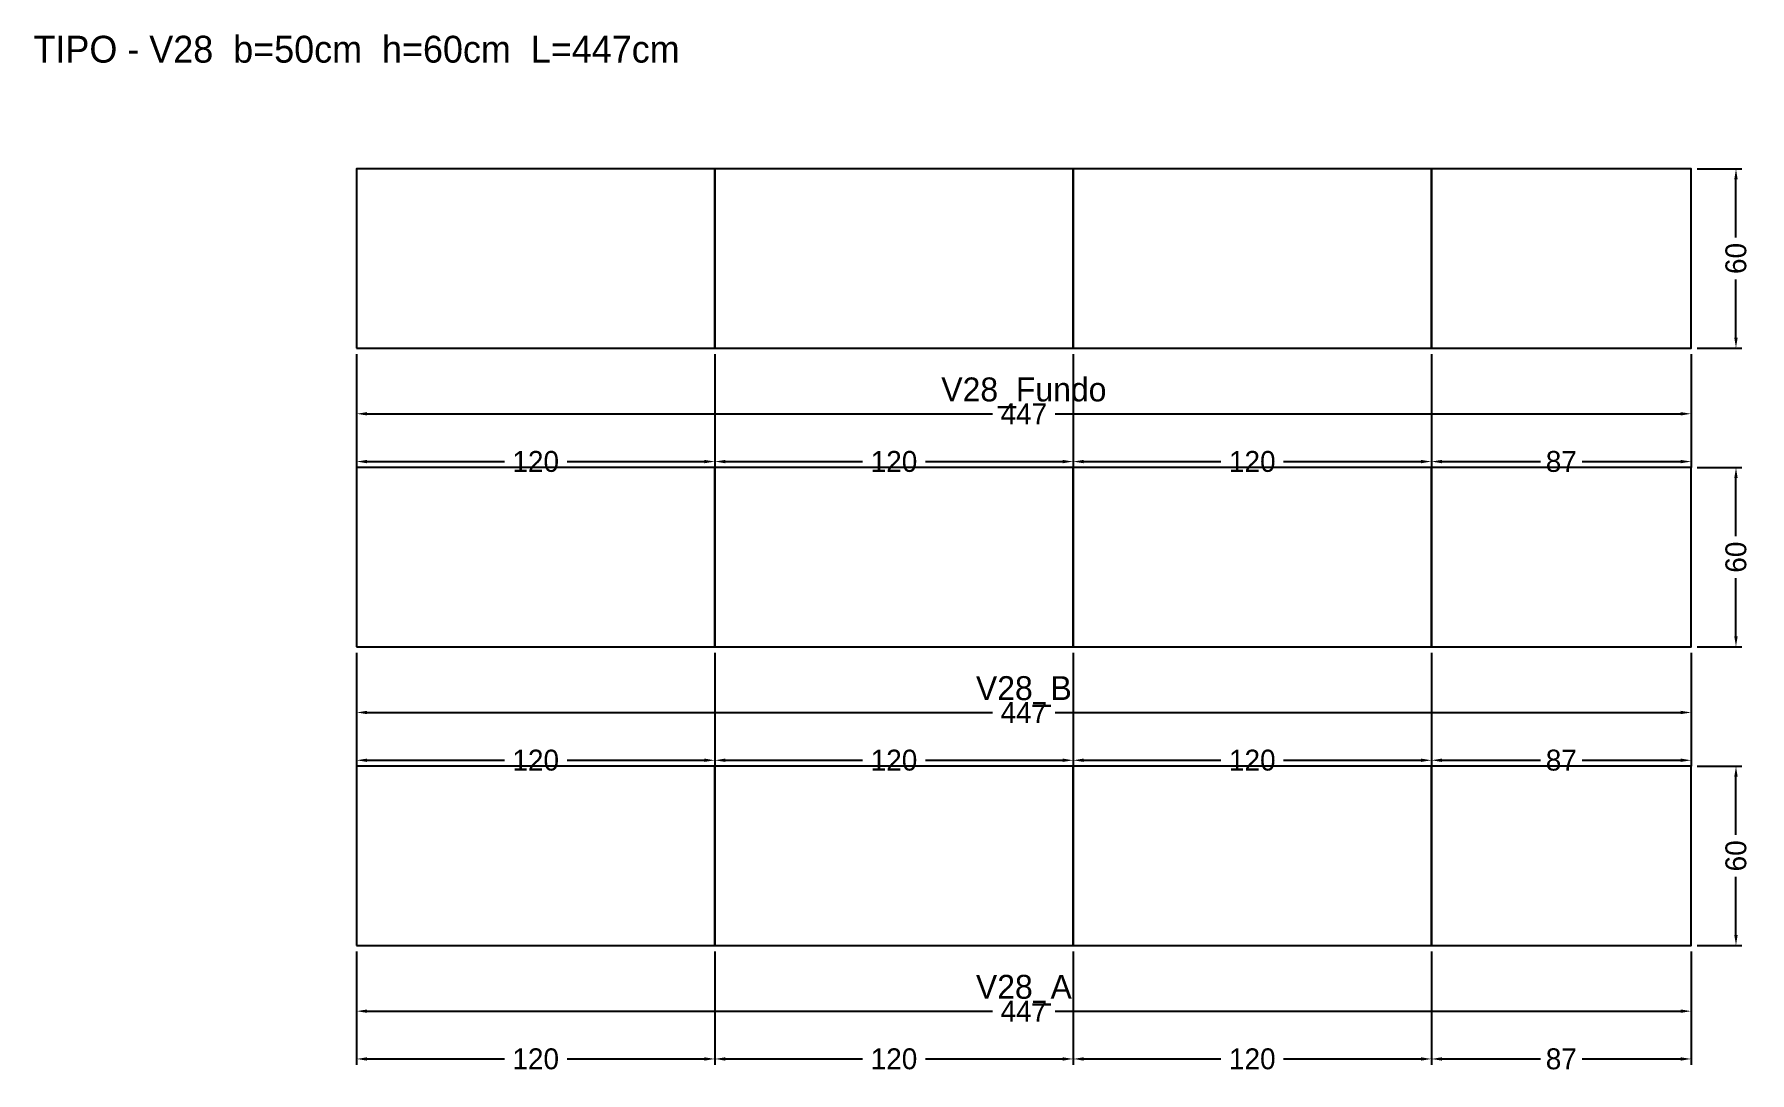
# Model space of a CAD drawing. Header units: metres. Extents: x -108 to 467, y -43 to 305.
import ezdxf

# ---------------------------------------------------------------- set-up
doc = ezdxf.new("R2010")
doc.units = ezdxf.units.M
for name, color, linetype in [('COTA', 3, 'Continuous'), ('NOMENCLATURA', 2, 'Continuous'), ('Paineis', 7, 'Continuous'), ('Texto Secao', 2, 'Continuous')]:
    doc.layers.add(name, color=color, linetype=linetype)
doc.dimstyles.new('COTA_VIG', dxfattribs={"dimtxt": 7, "dimasz": 3.5, "dimexe": 2, "dimexo": 2, "dimgap": 1.5, "dimtad": 1, "dimdec": 1, "dimcen": 2.5, "dimclrd": 3, "dimclre": 3, "dimclrt": 3, "dimazin": 3, "dimtfac": 1, "dimtmove": 0, "dimatfit": 3})

# ---------------------------------------------------------------- blocks, each defined once
blk = doc.blocks.new('_CLOSEDFILLED')
at = {"color": 0, "linetype": 'BYBLOCK'}
blk.add_solid([(-1, 0.16), (0, 0), (-1, -0.16)], dxfattribs=at)
blk = doc.blocks.new('*D1')
at = {"color": 3}
for p, q in [((0, -2), (0, -24)), ((447, -2), (447, -24)), ((3.5, -22), (213, -22)), ((234, -22), (443.5, -22))]:
    blk.add_line(p, q, dxfattribs=at)
at = {"layer": 'Defpoints'}
for p in [(0, 0), (447, 0), (0, -22)]:
    blk.add_point(p, dxfattribs=at)
at = {"layer": 'COTA', "color": 3, "xscale": 3.5, "yscale": 3.5, "rotation": 180}
blk.add_blockref('_CLOSEDFILLED', (0, -22), dxfattribs=at)
at = {"layer": 'COTA', "color": 3, "xscale": 3.5, "yscale": 3.5}
blk.add_blockref('_CLOSEDFILLED', (447, -22), dxfattribs=at)
at = {"layer": 'COTA', "color": 3, "insert": (223.5, -22), "char_height": 7, "attachment_point": 5}
blk.add_mtext('447', dxfattribs=at)
blk = doc.blocks.new('*D2')
at = {"color": 3}
for p, q in [((0, -2), (0, -40)), ((120, -2), (120, -40)), ((3.5, -38), (49.5, -38)), ((70.5, -38), (116.5, -38))]:
    blk.add_line(p, q, dxfattribs=at)
at = {"layer": 'Defpoints'}
for p in [(0, 0), (120, 0), (0, -38)]:
    blk.add_point(p, dxfattribs=at)
at = {"layer": 'COTA', "color": 3, "xscale": 3.5, "yscale": 3.5, "rotation": 180}
blk.add_blockref('_CLOSEDFILLED', (0, -38), dxfattribs=at)
at = {"layer": 'COTA', "color": 3, "xscale": 3.5, "yscale": 3.5}
blk.add_blockref('_CLOSEDFILLED', (120, -38), dxfattribs=at)
at = {"layer": 'COTA', "color": 3, "insert": (60, -38), "char_height": 7, "attachment_point": 5}
blk.add_mtext('120', dxfattribs=at)
blk = doc.blocks.new('*D3')
at = {"color": 3}
for p, q in [((120, -2), (120, -40)), ((240, -2), (240, -40)), ((123.5, -38), (169.5, -38)), ((190.5, -38), (236.5, -38))]:
    blk.add_line(p, q, dxfattribs=at)
at = {"layer": 'Defpoints'}
for p in [(120, 0), (240, 0), (120, -38)]:
    blk.add_point(p, dxfattribs=at)
at = {"layer": 'COTA', "color": 3, "xscale": 3.5, "yscale": 3.5, "rotation": 180}
blk.add_blockref('_CLOSEDFILLED', (120, -38), dxfattribs=at)
at = {"layer": 'COTA', "color": 3, "xscale": 3.5, "yscale": 3.5}
blk.add_blockref('_CLOSEDFILLED', (240, -38), dxfattribs=at)
at = {"layer": 'COTA', "color": 3, "insert": (180, -38), "char_height": 7, "attachment_point": 5}
blk.add_mtext('120', dxfattribs=at)
blk = doc.blocks.new('*D4')
at = {"color": 3}
for p, q in [((240, -2), (240, -40)), ((360, -2), (360, -40)), ((243.5, -38), (289.5, -38)), ((310.5, -38), (356.5, -38))]:
    blk.add_line(p, q, dxfattribs=at)
at = {"layer": 'Defpoints'}
for p in [(240, 0), (360, 0), (240, -38)]:
    blk.add_point(p, dxfattribs=at)
at = {"layer": 'COTA', "color": 3, "xscale": 3.5, "yscale": 3.5, "rotation": 180}
blk.add_blockref('_CLOSEDFILLED', (240, -38), dxfattribs=at)
at = {"layer": 'COTA', "color": 3, "xscale": 3.5, "yscale": 3.5}
blk.add_blockref('_CLOSEDFILLED', (360, -38), dxfattribs=at)
at = {"layer": 'COTA', "color": 3, "insert": (300, -38), "char_height": 7, "attachment_point": 5}
blk.add_mtext('120', dxfattribs=at)
blk = doc.blocks.new('*D5')
at = {"color": 3}
for p, q in [((360, -2), (360, -40)), ((447, -2), (447, -40)), ((363.5, -38), (396.5, -38)), ((410.5, -38), (443.5, -38))]:
    blk.add_line(p, q, dxfattribs=at)
at = {"layer": 'Defpoints'}
for p in [(360, 0), (447, 0), (360, -38)]:
    blk.add_point(p, dxfattribs=at)
at = {"layer": 'COTA', "color": 3, "xscale": 3.5, "yscale": 3.5, "rotation": 180}
blk.add_blockref('_CLOSEDFILLED', (360, -38), dxfattribs=at)
at = {"layer": 'COTA', "color": 3, "xscale": 3.5, "yscale": 3.5}
blk.add_blockref('_CLOSEDFILLED', (447, -38), dxfattribs=at)
at = {"layer": 'COTA', "color": 3, "insert": (403.5, -38), "char_height": 7, "attachment_point": 5}
blk.add_mtext('87', dxfattribs=at)
blk = doc.blocks.new('*D6')
at = {"color": 3}
for p, q in [((449, 60), (464, 60)), ((462, 37), (462, 56.5)), ((462, 3.5), (462, 23)), ((449, 0), (464, 0))]:
    blk.add_line(p, q, dxfattribs=at)
at = {"layer": 'Defpoints'}
for p in [(447, 60), (447, 0), (462, 0)]:
    blk.add_point(p, dxfattribs=at)
at = {"layer": 'COTA', "color": 3, "xscale": 3.5, "yscale": 3.5}
for p, rotation in [((462, 60), 90), ((462, 0), 270)]:
    blk.add_blockref('_CLOSEDFILLED', p, dxfattribs=dict(at, rotation=rotation))
at = {"layer": 'COTA', "color": 3, "insert": (462, 30), "char_height": 7, "attachment_point": 5, "rotation": 90}
blk.add_mtext('60', dxfattribs=at)
blk = doc.blocks.new('*D7')
at = {"color": 3}
for p, q in [((0, 98), (0, 76)), ((447, 98), (447, 76)), ((3.5, 78), (213, 78)), ((234, 78), (443.5, 78))]:
    blk.add_line(p, q, dxfattribs=at)
at = {"layer": 'Defpoints'}
for p in [(0, 100), (447, 100), (0, 78)]:
    blk.add_point(p, dxfattribs=at)
at = {"layer": 'COTA', "color": 3, "xscale": 3.5, "yscale": 3.5, "rotation": 180}
blk.add_blockref('_CLOSEDFILLED', (0, 78), dxfattribs=at)
at = {"layer": 'COTA', "color": 3, "xscale": 3.5, "yscale": 3.5}
blk.add_blockref('_CLOSEDFILLED', (447, 78), dxfattribs=at)
at = {"layer": 'COTA', "color": 3, "insert": (223.5, 78), "char_height": 7, "attachment_point": 5}
blk.add_mtext('447', dxfattribs=at)
blk = doc.blocks.new('*D8')
at = {"color": 3}
for p, q in [((0, 98), (0, 60)), ((120, 98), (120, 60)), ((3.5, 62), (49.5, 62)), ((70.5, 62), (116.5, 62))]:
    blk.add_line(p, q, dxfattribs=at)
at = {"layer": 'Defpoints'}
for p in [(0, 100), (120, 100), (0, 62)]:
    blk.add_point(p, dxfattribs=at)
at = {"layer": 'COTA', "color": 3, "xscale": 3.5, "yscale": 3.5, "rotation": 180}
blk.add_blockref('_CLOSEDFILLED', (0, 62), dxfattribs=at)
at = {"layer": 'COTA', "color": 3, "xscale": 3.5, "yscale": 3.5}
blk.add_blockref('_CLOSEDFILLED', (120, 62), dxfattribs=at)
at = {"layer": 'COTA', "color": 3, "insert": (60, 62), "char_height": 7, "attachment_point": 5}
blk.add_mtext('120', dxfattribs=at)
blk = doc.blocks.new('*D9')
at = {"color": 3}
for p, q in [((120, 98), (120, 60)), ((240, 98), (240, 60)), ((123.5, 62), (169.5, 62)), ((190.5, 62), (236.5, 62))]:
    blk.add_line(p, q, dxfattribs=at)
at = {"layer": 'Defpoints'}
for p in [(120, 100), (240, 100), (120, 62)]:
    blk.add_point(p, dxfattribs=at)
at = {"layer": 'COTA', "color": 3, "xscale": 3.5, "yscale": 3.5, "rotation": 180}
blk.add_blockref('_CLOSEDFILLED', (120, 62), dxfattribs=at)
at = {"layer": 'COTA', "color": 3, "xscale": 3.5, "yscale": 3.5}
blk.add_blockref('_CLOSEDFILLED', (240, 62), dxfattribs=at)
at = {"layer": 'COTA', "color": 3, "insert": (180, 62), "char_height": 7, "attachment_point": 5}
blk.add_mtext('120', dxfattribs=at)
blk = doc.blocks.new('*D10')
at = {"color": 3}
for p, q in [((240, 98), (240, 60)), ((360, 98), (360, 60)), ((243.5, 62), (289.5, 62)), ((310.5, 62), (356.5, 62))]:
    blk.add_line(p, q, dxfattribs=at)
at = {"layer": 'Defpoints'}
for p in [(240, 100), (360, 100), (240, 62)]:
    blk.add_point(p, dxfattribs=at)
at = {"layer": 'COTA', "color": 3, "xscale": 3.5, "yscale": 3.5, "rotation": 180}
blk.add_blockref('_CLOSEDFILLED', (240, 62), dxfattribs=at)
at = {"layer": 'COTA', "color": 3, "xscale": 3.5, "yscale": 3.5}
blk.add_blockref('_CLOSEDFILLED', (360, 62), dxfattribs=at)
at = {"layer": 'COTA', "color": 3, "insert": (300, 62), "char_height": 7, "attachment_point": 5}
blk.add_mtext('120', dxfattribs=at)
blk = doc.blocks.new('*D11')
at = {"color": 3}
for p, q in [((360, 98), (360, 60)), ((447, 98), (447, 60)), ((363.5, 62), (396.5, 62)), ((410.5, 62), (443.5, 62))]:
    blk.add_line(p, q, dxfattribs=at)
at = {"layer": 'Defpoints'}
for p in [(360, 100), (447, 100), (360, 62)]:
    blk.add_point(p, dxfattribs=at)
at = {"layer": 'COTA', "color": 3, "xscale": 3.5, "yscale": 3.5, "rotation": 180}
blk.add_blockref('_CLOSEDFILLED', (360, 62), dxfattribs=at)
at = {"layer": 'COTA', "color": 3, "xscale": 3.5, "yscale": 3.5}
blk.add_blockref('_CLOSEDFILLED', (447, 62), dxfattribs=at)
at = {"layer": 'COTA', "color": 3, "insert": (403.5, 62), "char_height": 7, "attachment_point": 5}
blk.add_mtext('87', dxfattribs=at)
blk = doc.blocks.new('*D12')
at = {"color": 3}
for p, q in [((449, 160), (464, 160)), ((462, 137), (462, 156.5)), ((462, 103.5), (462, 123)), ((449, 100), (464, 100))]:
    blk.add_line(p, q, dxfattribs=at)
at = {"layer": 'Defpoints'}
for p in [(447, 160), (447, 100), (462, 100)]:
    blk.add_point(p, dxfattribs=at)
at = {"layer": 'COTA', "color": 3, "xscale": 3.5, "yscale": 3.5}
for p, rotation in [((462, 160), 90), ((462, 100), 270)]:
    blk.add_blockref('_CLOSEDFILLED', p, dxfattribs=dict(at, rotation=rotation))
at = {"layer": 'COTA', "color": 3, "insert": (462, 130), "char_height": 7, "attachment_point": 5, "rotation": 90}
blk.add_mtext('60', dxfattribs=at)
blk = doc.blocks.new('*D13')
at = {"color": 3}
for p, q in [((0, 198), (0, 176)), ((447, 198), (447, 176)), ((3.5, 178), (213, 178)), ((234, 178), (443.5, 178))]:
    blk.add_line(p, q, dxfattribs=at)
at = {"layer": 'Defpoints'}
for p in [(0, 200), (447, 200), (0, 178)]:
    blk.add_point(p, dxfattribs=at)
at = {"layer": 'COTA', "color": 3, "xscale": 3.5, "yscale": 3.5, "rotation": 180}
blk.add_blockref('_CLOSEDFILLED', (0, 178), dxfattribs=at)
at = {"layer": 'COTA', "color": 3, "xscale": 3.5, "yscale": 3.5}
blk.add_blockref('_CLOSEDFILLED', (447, 178), dxfattribs=at)
at = {"layer": 'COTA', "color": 3, "insert": (223.5, 178), "char_height": 7, "attachment_point": 5}
blk.add_mtext('447', dxfattribs=at)
blk = doc.blocks.new('*D14')
at = {"color": 3}
for p, q in [((0, 198), (0, 160)), ((120, 198), (120, 160)), ((3.5, 162), (49.5, 162)), ((70.5, 162), (116.5, 162))]:
    blk.add_line(p, q, dxfattribs=at)
at = {"layer": 'Defpoints'}
for p in [(0, 200), (120, 200), (0, 162)]:
    blk.add_point(p, dxfattribs=at)
at = {"layer": 'COTA', "color": 3, "xscale": 3.5, "yscale": 3.5, "rotation": 180}
blk.add_blockref('_CLOSEDFILLED', (0, 162), dxfattribs=at)
at = {"layer": 'COTA', "color": 3, "xscale": 3.5, "yscale": 3.5}
blk.add_blockref('_CLOSEDFILLED', (120, 162), dxfattribs=at)
at = {"layer": 'COTA', "color": 3, "insert": (60, 162), "char_height": 7, "attachment_point": 5}
blk.add_mtext('120', dxfattribs=at)
blk = doc.blocks.new('*D15')
at = {"color": 3}
for p, q in [((120, 198), (120, 160)), ((240, 198), (240, 160)), ((123.5, 162), (169.5, 162)), ((190.5, 162), (236.5, 162))]:
    blk.add_line(p, q, dxfattribs=at)
at = {"layer": 'Defpoints'}
for p in [(120, 200), (240, 200), (120, 162)]:
    blk.add_point(p, dxfattribs=at)
at = {"layer": 'COTA', "color": 3, "xscale": 3.5, "yscale": 3.5, "rotation": 180}
blk.add_blockref('_CLOSEDFILLED', (120, 162), dxfattribs=at)
at = {"layer": 'COTA', "color": 3, "xscale": 3.5, "yscale": 3.5}
blk.add_blockref('_CLOSEDFILLED', (240, 162), dxfattribs=at)
at = {"layer": 'COTA', "color": 3, "insert": (180, 162), "char_height": 7, "attachment_point": 5}
blk.add_mtext('120', dxfattribs=at)
blk = doc.blocks.new('*D16')
at = {"color": 3}
for p, q in [((240, 198), (240, 160)), ((360, 198), (360, 160)), ((243.5, 162), (289.5, 162)), ((310.5, 162), (356.5, 162))]:
    blk.add_line(p, q, dxfattribs=at)
at = {"layer": 'Defpoints'}
for p in [(240, 200), (360, 200), (240, 162)]:
    blk.add_point(p, dxfattribs=at)
at = {"layer": 'COTA', "color": 3, "xscale": 3.5, "yscale": 3.5, "rotation": 180}
blk.add_blockref('_CLOSEDFILLED', (240, 162), dxfattribs=at)
at = {"layer": 'COTA', "color": 3, "xscale": 3.5, "yscale": 3.5}
blk.add_blockref('_CLOSEDFILLED', (360, 162), dxfattribs=at)
at = {"layer": 'COTA', "color": 3, "insert": (300, 162), "char_height": 7, "attachment_point": 5}
blk.add_mtext('120', dxfattribs=at)
blk = doc.blocks.new('*D17')
at = {"color": 3}
for p, q in [((360, 198), (360, 160)), ((447, 198), (447, 160)), ((363.5, 162), (396.5, 162)), ((410.5, 162), (443.5, 162))]:
    blk.add_line(p, q, dxfattribs=at)
at = {"layer": 'Defpoints'}
for p in [(360, 200), (447, 200), (360, 162)]:
    blk.add_point(p, dxfattribs=at)
at = {"layer": 'COTA', "color": 3, "xscale": 3.5, "yscale": 3.5, "rotation": 180}
blk.add_blockref('_CLOSEDFILLED', (360, 162), dxfattribs=at)
at = {"layer": 'COTA', "color": 3, "xscale": 3.5, "yscale": 3.5}
blk.add_blockref('_CLOSEDFILLED', (447, 162), dxfattribs=at)
at = {"layer": 'COTA', "color": 3, "insert": (403.5, 162), "char_height": 7, "attachment_point": 5}
blk.add_mtext('87', dxfattribs=at)
blk = doc.blocks.new('*D18')
at = {"color": 3}
for p, q in [((449, 260), (464, 260)), ((462, 237), (462, 256.5)), ((462, 203.5), (462, 223)), ((449, 200), (464, 200))]:
    blk.add_line(p, q, dxfattribs=at)
at = {"layer": 'Defpoints'}
for p in [(447, 260), (447, 200), (462, 200)]:
    blk.add_point(p, dxfattribs=at)
at = {"layer": 'COTA', "color": 3, "xscale": 3.5, "yscale": 3.5}
for p, rotation in [((462, 260), 90), ((462, 200), 270)]:
    blk.add_blockref('_CLOSEDFILLED', p, dxfattribs=dict(at, rotation=rotation))
at = {"layer": 'COTA', "color": 3, "insert": (462, 230), "char_height": 7, "attachment_point": 5, "rotation": 90}
blk.add_mtext('60', dxfattribs=at)

msp = doc.modelspace()

# ---------------------------------------------------------------- linework, layer by layer
at = {"layer": 'Paineis'}
for points in [[(0, 200), (120, 200), (120, 260), (0, 260)], [(120, 200), (240, 200), (240, 260), (120, 260)], [(240, 200), (360, 200), (360, 260), (240, 260)], [(360, 200), (447, 200), (447, 260), (360, 260)], [(0, 100), (120, 100), (120, 160), (0, 160)], [(120, 100), (240, 100), (240, 160), (120, 160)], [(240, 100), (360, 100), (360, 160), (240, 160)], [(360, 100), (447, 100), (447, 160), (360, 160)], [(0, 0), (120, 0), (120, 60), (0, 60)], [(120, 0), (240, 0), (240, 60), (120, 60)], [(240, 0), (360, 0), (360, 60), (240, 60)], [(360, 0), (447, 0), (447, 60), (360, 60)]]:
    msp.add_lwpolyline(points, close=True, dxfattribs=at)

# ---------------------------------------------------------------- texts
at = {"layer": 'NOMENCLATURA', "insert": (0, 300), "char_height": 9, "width": 467, "attachment_point": 5}
msp.add_mtext('TIPO - V28  b=50cm  h=60cm  L=447cm', dxfattribs=at)
at = {"layer": 'Texto Secao', "char_height": 8, "width": 467, "attachment_point": 5}
for s, insert in [('V28_Fundo', (223.5, 185)), ('V28_B', (223.5, 85)), ('V28_A', (223.5, -15))]:
    msp.add_mtext(s, dxfattribs=dict(at, insert=insert))

# ---------------------------------------------------------------- dimensions: what is measured, and where the dimension line sits
at = {"layer": 'COTA'}
for base, p1, p2, picture, middle in [((462, 200), (447, 200), (447, 260), '*D18', (462, 230)), ((462, 100), (447, 100), (447, 160), '*D12', (462, 130)), ((462, 0), (447, 0), (447, 60), '*D6', (462, 30))]:
    dim = msp.add_linear_dim(base=base, p1=p1, p2=p2, angle=90, dimstyle='COTA_VIG', dxfattribs=at)
    dim.commit()
    dim.dimension.update_dxf_attribs({"geometry": picture, "text_midpoint": middle})
for base, p1, p2, picture, middle in [((0, 178), (0, 200), (447, 200), '*D13', (223.5, 178)), ((0, 162), (0, 200), (120, 200), '*D14', (60, 162)), ((120, 162), (120, 200), (240, 200), '*D15', (180, 162)), ((240, 162), (240, 200), (360, 200), '*D16', (300, 162)), ((360, 162), (360, 200), (447, 200), '*D17', (403.5, 162)), ((0, 78), (0, 100), (447, 100), '*D7', (223.5, 78)), ((0, 62), (0, 100), (120, 100), '*D8', (60, 62)), ((120, 62), (120, 100), (240, 100), '*D9', (180, 62)), ((240, 62), (240, 100), (360, 100), '*D10', (300, 62)), ((360, 62), (360, 100), (447, 100), '*D11', (403.5, 62)), ((0, -22), (0, 0), (447, 0), '*D1', (223.5, -22)), ((0, -38), (0, 0), (120, 0), '*D2', (60, -38)), ((120, -38), (120, 0), (240, 0), '*D3', (180, -38)), ((240, -38), (240, 0), (360, 0), '*D4', (300, -38)), ((360, -38), (360, 0), (447, 0), '*D5', (403.5, -38))]:
    dim = msp.add_linear_dim(base=base, p1=p1, p2=p2, dimstyle='COTA_VIG', dxfattribs=at)
    dim.commit()
    dim.dimension.update_dxf_attribs({"geometry": picture, "text_midpoint": middle})

doc.saveas('drawing.dxf')
